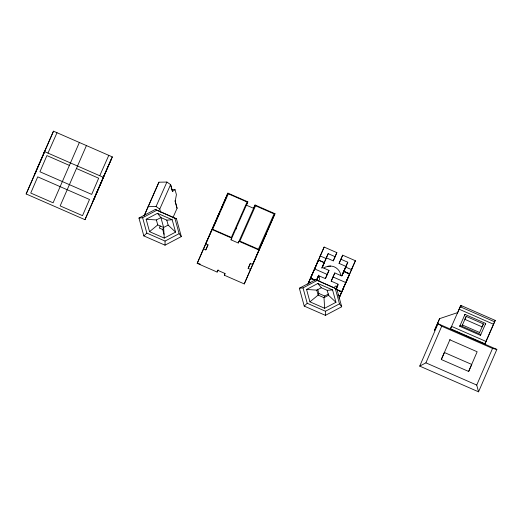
<?xml version="1.0" encoding="UTF-8"?>
<svg xmlns="http://www.w3.org/2000/svg" width="523" height="523" viewBox="0 0 523 523"><rect width="100%" height="100%" fill="white"/><g stroke="black" fill="none" stroke-linecap="round" stroke-linejoin="round"><path stroke-width="0.78" d="M165.026 245.176L165.065 241.064L179.101 233.663L174.891 218.294L155.259 209.475L138.961 218.065L143.845 235.919L165.026 245.176L181.318 236.586L176.434 218.732L155.259 209.475M325.417 315.356L325.456 311.244L339.492 303.843L335.282 288.474L315.65 279.655L299.352 288.245L304.236 306.092L325.417 315.356L341.709 306.759L336.825 288.912L315.65 279.655M172.806 217.947L177.081 208.304L175.185 201.388L176.408 194.628L175.048 189.672L172.472 191.477L170.596 184.612L166.909 182.056L158.92 182.2L144.132 215.868M95.075 196.825L84.974 219.686L26.15 193.968L44.448 151.565L103.279 177.284L112.314 156.893L53.483 131.175L43.383 154.037M35.453 172.963L40.062 162.28M40.696 160.809L45.122 150.565L34.204 175.31M45.436 149.833L53.483 131.175M84.974 219.686L103.279 177.284M94.009 199.296L112.314 156.893M144.073 215.94L158.92 182.2M218.098 269.835L217.117 272.058L197.197 263.35L203.44 248.87L205.794 249.902L208.082 244.738M246.248 205.526L247.837 201.845L227.917 193.137L205.591 243.901L207.938 244.927L205.794 249.902M218.869 214.09L215.45 222.007L219.523 212.586M221.674 207.598L227.538 194.007M213.279 227.06L214.835 223.439L197.197 263.35M221.667 207.611L227.917 193.137M217.117 272.058L217.849 270.358L225.067 273.516L224.334 275.216L244.254 283.924L266.586 233.153M268.73 228.185L274.98 213.711L255.061 205.003L238.246 242.986L231.022 239.828L231.754 238.135L211.835 229.427M236.056 229.139L236.69 227.668M238.246 242.986L238.978 241.293L258.898 250.001L274.98 213.711M253.472 208.684L255.061 205.003M244.254 283.924L250.504 269.443L248.15 268.417L250.295 263.448L252.648 264.475L258.898 250.001M307.805 284.349L310.505 278.197L314.872 280.106M314.898 279.942L310.531 278.033L318.422 259.99L324.247 262.539L322.096 267.377L328.987 270.391L325.391 278.628L318.5 275.614M310.505 278.197L308.361 283.165L310.329 278.726M316.611 264.187L318.422 259.99M312.296 274.281L310.485 278.484L314.447 269.437M314.754 268.73L316.592 264.475M314.421 269.6L318.376 260.434L310.531 278.033M320.187 256.237L324.142 247.072L336.858 252.629L333.256 260.866L326.365 257.852L324.227 262.821M318.755 275.124L316.356 280.583L318.141 276.543M336.858 252.629L335.073 256.669L328.183 253.655L321.822 268.116M322.057 267.946L324.201 262.984L322.41 267.018M326.012 258.787L326.627 257.362M337.747 285.113L335.956 289.154L338.1 284.185L331.209 281.171L334.812 272.941L341.702 275.948L343.67 271.509L349.632 274.098L345.677 283.263M334.812 272.941L331.209 281.171M345.971 266.423L339.081 263.409L342.683 255.178L355.398 260.735L351.443 269.901M337.727 285.401L336.217 288.899L338.061 284.754M341.859 275.706L343.67 271.509M349.652 273.817L343.827 271.267L345.638 267.07L351.463 269.613L355.398 260.735M341.97 275.811L343.807 271.555L342.016 275.588M349.652 273.934L351.796 268.972L349.652 273.934L343.827 271.391L347.782 262.226L340.891 259.212L342.683 255.178M339.061 298.012L341.761 291.86L337.394 289.951M341.781 291.697L349.495 274.059L341.781 291.697L336.688 289.467M339.617 296.829L341.761 291.86M339.558 291.187L341.741 292.141L343.552 287.944M439.621 318.638L434.476 330.412L439.621 318.638L457.677 312.577M419.721 366.107L438.026 323.704L496.85 349.416L478.552 391.825L419.721 366.107L425.912 362.844L441.719 326.215L438.026 323.704M450.362 329.059L451.526 326.359L485.926 341.395L484.664 344.317M457.383 313.323L460.822 305.38L495.222 320.416L484.716 344.657M441.307 359.517L444.413 352.502L471.753 364.459L468.647 371.467L441.307 359.517L450.081 339.368M459.724 326.28L460.09 325.437L480.814 334.498L480.447 335.341L459.724 326.28L464.973 314.408L485.704 323.469L485.337 324.319M464.607 315.258L464.973 314.408M466.196 316.402L464.914 319.37L482.114 326.888L483.396 323.92L466.196 316.402L462.064 325.803M468.647 371.467L477.153 351.763L449.813 339.806M478.552 391.825L476.734 385.065L492.542 348.429L496.85 349.416M26.15 193.968L36.25 171.106M47.979 153.108L57.014 132.718M79.365 142.491L53.104 202.813L30.746 193.039L37.734 176.852L89.498 199.485L82.516 215.666L60.158 205.899L86.426 145.577M99.749 175.735L108.784 155.351M102.207 179.755L111.242 159.365M95.225 195.935L104.26 175.551M93.029 201.028L102.063 180.638M148.074 206.663L156.063 206.52L166.909 182.056M160.587 212.129L159.757 209.082L170.596 184.612L172.472 191.477M160.228 226.001L159.325 228.041L162.718 229.525L164.026 234.311M162.718 229.525L163.621 227.485L168.151 225.099L175.571 232.12L164.255 238.089L149.545 231.663L146.159 219.268L157.469 213.299L172.178 219.725L175.571 232.12M203.44 248.889L221.347 208.337M231.022 239.828L247.837 201.845M224.334 275.216L224.995 273.732M248.15 268.417L250.439 263.252M250.504 269.463L268.73 228.172M324.142 247.072L320.207 255.956L326.032 258.499L328.183 253.655M318.736 275.444L316.611 280.328L318.455 276.183M328.987 270.391L327.202 274.431L314.486 268.874M317.69 289.212L318.853 293.462L318.134 295.09L309.936 301.836L306.55 289.441L317.866 283.479L332.569 289.905L335.962 302.301L324.646 308.269L309.936 301.836M325.391 278.628L327.176 274.588M333.256 260.866L335.047 256.832M339.081 263.409L340.872 259.375M328.614 293.985L324.737 296.031L324.012 297.665L324.646 308.269M343.827 271.267L347.782 262.226M343.827 271.391L345.618 267.351M349.632 274.098L341.741 292.141M339.146 297.999L341.584 292.383M450.401 328.987L460.822 305.38L461.835 306.465M479.578 332.608L483.396 323.92M480.447 335.341L485.704 323.469M495.222 320.416L484.886 343.748L450.486 328.712M143.845 235.919L146.832 233.095L142.629 217.725L156.658 210.324M304.236 306.092L307.223 303.268L303.02 287.898L317.049 280.505M149.545 231.663L157.737 224.916L163.621 227.485L164.255 238.089M324.012 267.966L325.463 267.031L328.81 266.2M334.707 286.774L336.158 285.839M146.159 219.268L156.384 219.954L160.907 217.568L166.791 220.144L172.178 219.725M306.55 289.441L316.775 290.134L321.299 287.748L327.182 290.317L332.569 289.905M335.962 302.301L328.542 295.279L324.012 297.665L318.134 295.09L316.775 290.134M329.621 266.129C334.975 265.514 340.166 270.031 340.754 275.281M138.961 218.065L142.629 217.725M327.398 266.338L330.628 266.03M299.352 288.245L303.02 287.898M175.048 189.672L172.047 189.614L171.191 188.358M174.891 218.294L176.434 218.732M335.282 288.474L336.825 288.912M246.379 205.173L253.603 208.331M460.214 306.759L494.614 321.795M459.129 309.204L493.529 324.24M318.396 260.153L324.221 262.696M462.397 324.979L479.591 332.504M333.027 276.974L345.736 282.531M441.719 326.215L492.542 348.429M69.265 165.353L46.913 155.579L39.931 171.766L91.695 194.393L98.677 178.212L76.325 168.439M311.218 278.798L312.669 279.439M308.72 282.237L310.172 282.871M337.786 294.939L339.97 295.894M318.853 293.462L324.737 296.031M146.832 233.095L165.065 241.064M307.223 303.268L325.456 311.244M197.982 263.193L200.224 264.174M425.912 362.844L476.734 385.065M156.063 206.52L159.757 209.082M317.866 283.479L321.299 287.748M157.469 213.299L160.907 217.568L163.621 227.485M339.492 303.843L341.709 306.759M179.101 233.663L181.318 236.586M327.182 290.317L328.542 295.279M166.791 220.144L168.151 225.099M156.384 219.954L157.737 224.916M175.035 200.675L177.081 208.304M319.697 280.21L319.174 276.419M320.547 255.309L318.402 260.277L320.547 255.309M228.322 193.804L212.606 229.277L231.349 237.468L247.065 201.996L228.322 193.804M255.544 205.787L239.887 241.11L258.414 249.21L274.065 213.887L255.544 205.787"/></g></svg>
